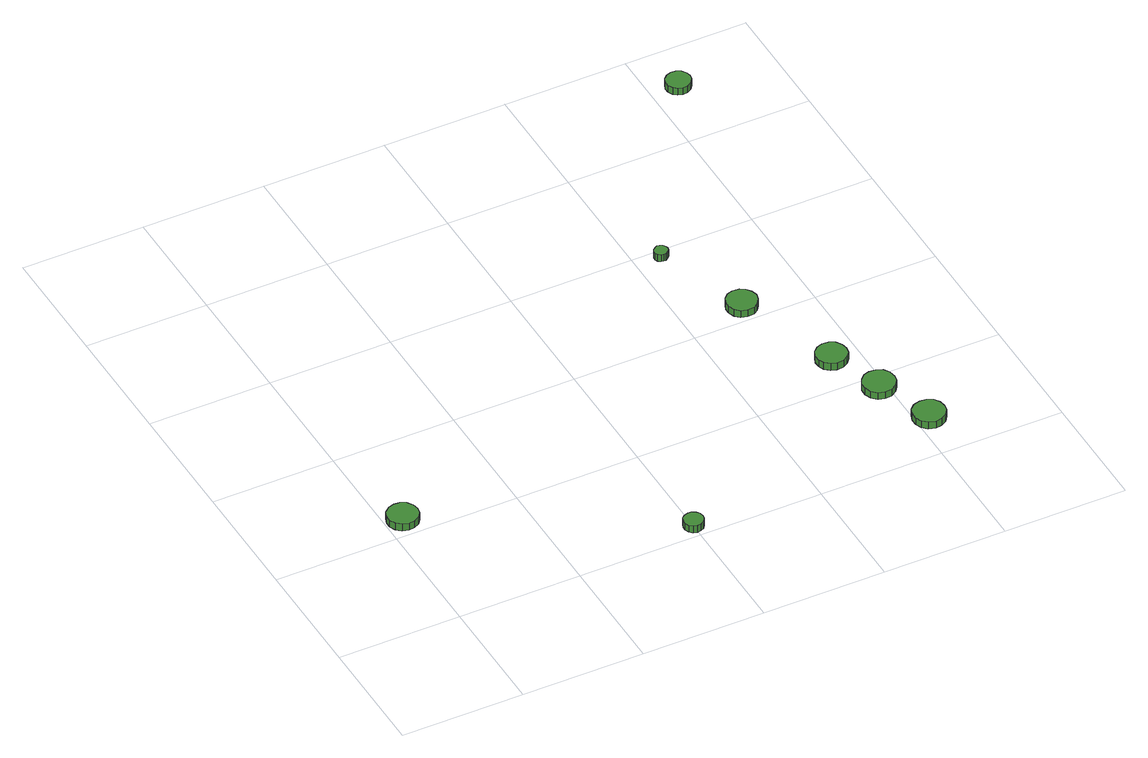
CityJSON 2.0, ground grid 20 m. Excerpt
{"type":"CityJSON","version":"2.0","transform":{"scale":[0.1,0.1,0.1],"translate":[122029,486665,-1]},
"CityObjects":{
"tree1":{"type":"SolitaryVegetationObject","attributes":{"function":"something"},"geometry":[{"type":"MultiSurface","lod":"1","boundaries":[[[0,1,2,3,4,5,6,7,8,9,10,11,12,13,14]],[[15,16,17,18,19,20,21,22,23,24,25,26,27,28,29]],[[0,29,28,1]],[[1,28,27,2]],[[2,27,26,3]],[[3,26,25,4]],[[4,25,24,5]],[[5,24,23,6]],[[6,23,22,7]],[[7,22,21,8]],[[8,21,20,9]],[[9,20,19,10]],[[10,19,18,11]],[[11,18,17,12]],[[12,17,16,13]],[[13,16,15,14]],[[14,15,29,0]]]}]},
"tree2":{"type":"SolitaryVegetationObject","attributes":{"function":"something"},"geometry":[{"type":"MultiSurface","lod":"1","boundaries":[[[30,31,32,33,34,35,36,37,38,39,40,41,42,43,44]],[[45,46,47,48,49,50,51,52,53,54,55,56,57,58,59]],[[30,59,58,31]],[[31,58,57,32]],[[32,57,56,33]],[[33,56,55,34]],[[34,55,54,35]],[[35,54,53,36]],[[36,53,52,37]],[[37,52,51,38]],[[38,51,50,39]],[[39,50,49,40]],[[40,49,48,41]],[[41,48,47,42]],[[42,47,46,43]],[[43,46,45,44]],[[44,45,59,30]]]}]},
"tree3":{"type":"SolitaryVegetationObject","attributes":{"function":"something"},"geometry":[{"type":"MultiSurface","lod":"1","boundaries":[[[60,61,62,63,64,65,66,67,68,69,70,71,72,73,74]],[[75,76,77,78,79,80,81,82,83,84,85,86,87,88,89]],[[60,89,88,61]],[[61,88,87,62]],[[62,87,86,63]],[[63,86,85,64]],[[64,85,84,65]],[[65,84,83,66]],[[66,83,82,67]],[[67,82,81,68]],[[68,81,80,69]],[[69,80,79,70]],[[70,79,78,71]],[[71,78,77,72]],[[72,77,76,73]],[[73,76,75,74]],[[74,75,89,60]]]}]},
"tree4":{"type":"SolitaryVegetationObject","attributes":{"function":"something"},"geometry":[{"type":"MultiSurface","lod":"1","boundaries":[[[90,91,92,93,94,95,96,97,98,99,100,101,102,103,104]],[[105,106,107,108,109,110,111,112,113,114,115,116,117,118,119]],[[90,119,118,91]],[[91,118,117,92]],[[92,117,116,93]],[[93,116,115,94]],[[94,115,114,95]],[[95,114,113,96]],[[96,113,112,97]],[[97,112,111,98]],[[98,111,110,99]],[[99,110,109,100]],[[100,109,108,101]],[[101,108,107,102]],[[102,107,106,103]],[[103,106,105,104]],[[104,105,119,90]]]}]},
"tree5":{"type":"SolitaryVegetationObject","attributes":{"function":"something"},"geometry":[{"type":"MultiSurface","lod":"1","boundaries":[[[120,121,122,123,124,125,126,127,128,129,130,131,132,133,134]],[[135,136,137,138,139,140,141,142,143,144,145,146,147,148,149]],[[120,149,148,121]],[[121,148,147,122]],[[122,147,146,123]],[[123,146,145,124]],[[124,145,144,125]],[[125,144,143,126]],[[126,143,142,127]],[[127,142,141,128]],[[128,141,140,129]],[[129,140,139,130]],[[130,139,138,131]],[[131,138,137,132]],[[132,137,136,133]],[[133,136,135,134]],[[134,135,149,120]]]}]},
"tree6":{"type":"SolitaryVegetationObject","attributes":{"function":"something"},"geometry":[{"type":"MultiSurface","lod":"1","boundaries":[[[150,151,152,153,154,155,156,157,158,159,160,161,162,163,164]],[[165,166,167,168,169,170,171,172,173,174,175,176,177,178,179]],[[150,179,178,151]],[[151,178,177,152]],[[152,177,176,153]],[[153,176,175,154]],[[154,175,174,155]],[[155,174,173,156]],[[156,173,172,157]],[[157,172,171,158]],[[158,171,170,159]],[[159,170,169,160]],[[160,169,168,161]],[[161,168,167,162]],[[162,167,166,163]],[[163,166,165,164]],[[164,165,179,150]]]}]},
"tree7":{"type":"SolitaryVegetationObject","attributes":{"function":"something"},"geometry":[{"type":"MultiSurface","lod":"1","boundaries":[[[180,181,182,183,184,185,186,187,188,189,190,191,192,193,194]],[[195,196,197,198,199,200,201,202,203,204,205,206,207,208,209]],[[180,209,208,181]],[[181,208,207,182]],[[182,207,206,183]],[[183,206,205,184]],[[184,205,204,185]],[[185,204,203,186]],[[186,203,202,187]],[[187,202,201,188]],[[188,201,200,189]],[[189,200,199,190]],[[190,199,198,191]],[[191,198,197,192]],[[192,197,196,193]],[[193,196,195,194]],[[194,195,209,180]]]}]},
"tree8":{"type":"SolitaryVegetationObject","attributes":{"function":"something"},"geometry":[{"type":"MultiSurface","lod":"1","boundaries":[[[210,211,212,213,214,215,216,217,218,219,220,221,222,223,224]],[[225,226,227,228,229,230,231,232,233,234,235,236,237,238,239]],[[210,239,238,211]],[[211,238,237,212]],[[212,237,236,213]],[[213,236,235,214]],[[214,235,234,215]],[[215,234,233,216]],[[216,233,232,217]],[[217,232,231,218]],[[218,231,230,219]],[[219,230,229,220]],[[220,229,228,221]],[[221,228,227,222]],[[222,227,226,223]],[[223,226,225,224]],[[224,225,239,210]]]}]}
},
"vertices":[
[53,233,22],[51,243,22],[45,252,22],[36,257,22],[26,258,22],[16,255,22],[8,248,22],[4,238,22],[4,228,22],[8,219,22],[16,212,22],[26,209,22],[36,210,22],[45,215,22],[51,223,22],[51,223,9],[45,215,9],[36,210,9],[26,209,9],[16,212,9],[8,219,9],[4,228,9],[4,238,9],[8,248,9],[16,255,9],[26,258,9],[36,257,9],[45,252,9],[51,243,9],[53,233,9],
[415,20,25],[414,27,25],[410,32,25],[404,36,25],[398,36,25],[391,34,25],[386,30,25],[384,24,25],[384,17,25],[386,11,25],[391,6,25],[398,4,25],[404,5,25],[410,8,25],[414,14,25],[414,14,12],[410,8,12],[404,5,12],[398,4,12],[391,6,12],[386,11,12],[384,17,12],[384,24,12],[386,30,12],[391,34,12],[398,36,12],[404,36,12],[410,32,12],[414,27,12],[415,20,12],
[651,582,27],[650,586,27],[647,590,27],[643,592,27],[639,593,27],[635,591,27],[631,588,27],[629,584,27],[629,579,27],[631,575,27],[635,572,27],[639,571,27],[643,571,27],[647,574,27],[650,577,27],[650,577,14],[647,574,14],[643,571,14],[639,571,14],[635,572,14],[631,575,14],[629,579,14],[629,584,14],[631,588,14],[635,591,14],[639,593,14],[643,592,14],[647,590,14],[650,586,14],[651,582,14],
[718,428,26],[715,438,26],[709,446,26],[701,451,26],[690,452,26],[680,449,26],[673,442,26],[669,433,26],[669,423,26],[673,413,26],[680,406,26],[690,403,26],[701,404,26],[709,409,26],[715,418,26],[715,418,13],[709,409,13],[701,404,13],[690,403,13],[680,406,13],[673,413,13],[669,423,13],[669,433,13],[673,442,13],[680,449,13],[690,452,13],[701,451,13],[709,446,13],[715,438,13],[718,428,13],
[778,258,27],[776,268,27],[770,277,27],[761,282,27],[750,283,27],[741,280,27],[733,273,27],[729,263,27],[729,253,27],[733,244,27],[741,237,27],[750,234,27],[761,235,27],[770,240,27],[776,248,27],[776,248,14],[770,240,14],[761,235,14],[750,234,14],[741,237,14],[733,244,14],[729,253,14],[729,263,14],[733,273,14],[741,280,14],[750,283,14],[761,282,14],[770,277,14],[776,268,14],[778,258,14],
[811,169,27],[809,180,27],[803,189,27],[793,194,27],[782,195,27],[772,192,27],[764,184,27],[760,175,27],[760,164,27],[764,154,27],[772,146,27],[782,143,27],[793,144,27],[803,150,27],[809,158,27],[809,158,14],[803,150,14],[793,144,14],[782,143,14],[772,146,14],[764,154,14],[760,164,14],[760,175,14],[764,184,14],[772,192,14],[782,195,14],[793,194,14],[803,189,14],[809,180,14],[811,169,14],
[845,75,27],[843,86,27],[837,95,27],[827,100,27],[817,101,27],[806,98,27],[798,91,27],[794,81,27],[794,70,27],[798,60,27],[806,53,27],[817,49,27],[827,51,27],[837,56,27],[843,65,27],[843,65,14],[837,56,14],[827,51,14],[817,49,14],[806,53,14],[798,60,14],[794,70,14],[794,81,14],[798,91,14],[806,98,14],[817,101,14],[827,100,14],[837,95,14],[843,86,14],[845,75,14],
[862,912,28],[860,920,28],[855,927,28],[848,931,28],[840,932,28],[832,929,28],[826,924,28],[822,916,28],[822,908,28],[826,900,28],[832,895,28],[840,892,28],[848,893,28],[855,897,28],[860,904,28],[860,904,15],[855,897,15],[848,893,15],[840,892,15],[832,895,15],[826,900,15],[822,908,15],[822,916,15],[826,924,15],[832,929,15],[840,932,15],[848,931,15],[855,927,15],[860,920,15],[862,912,15]
]}
